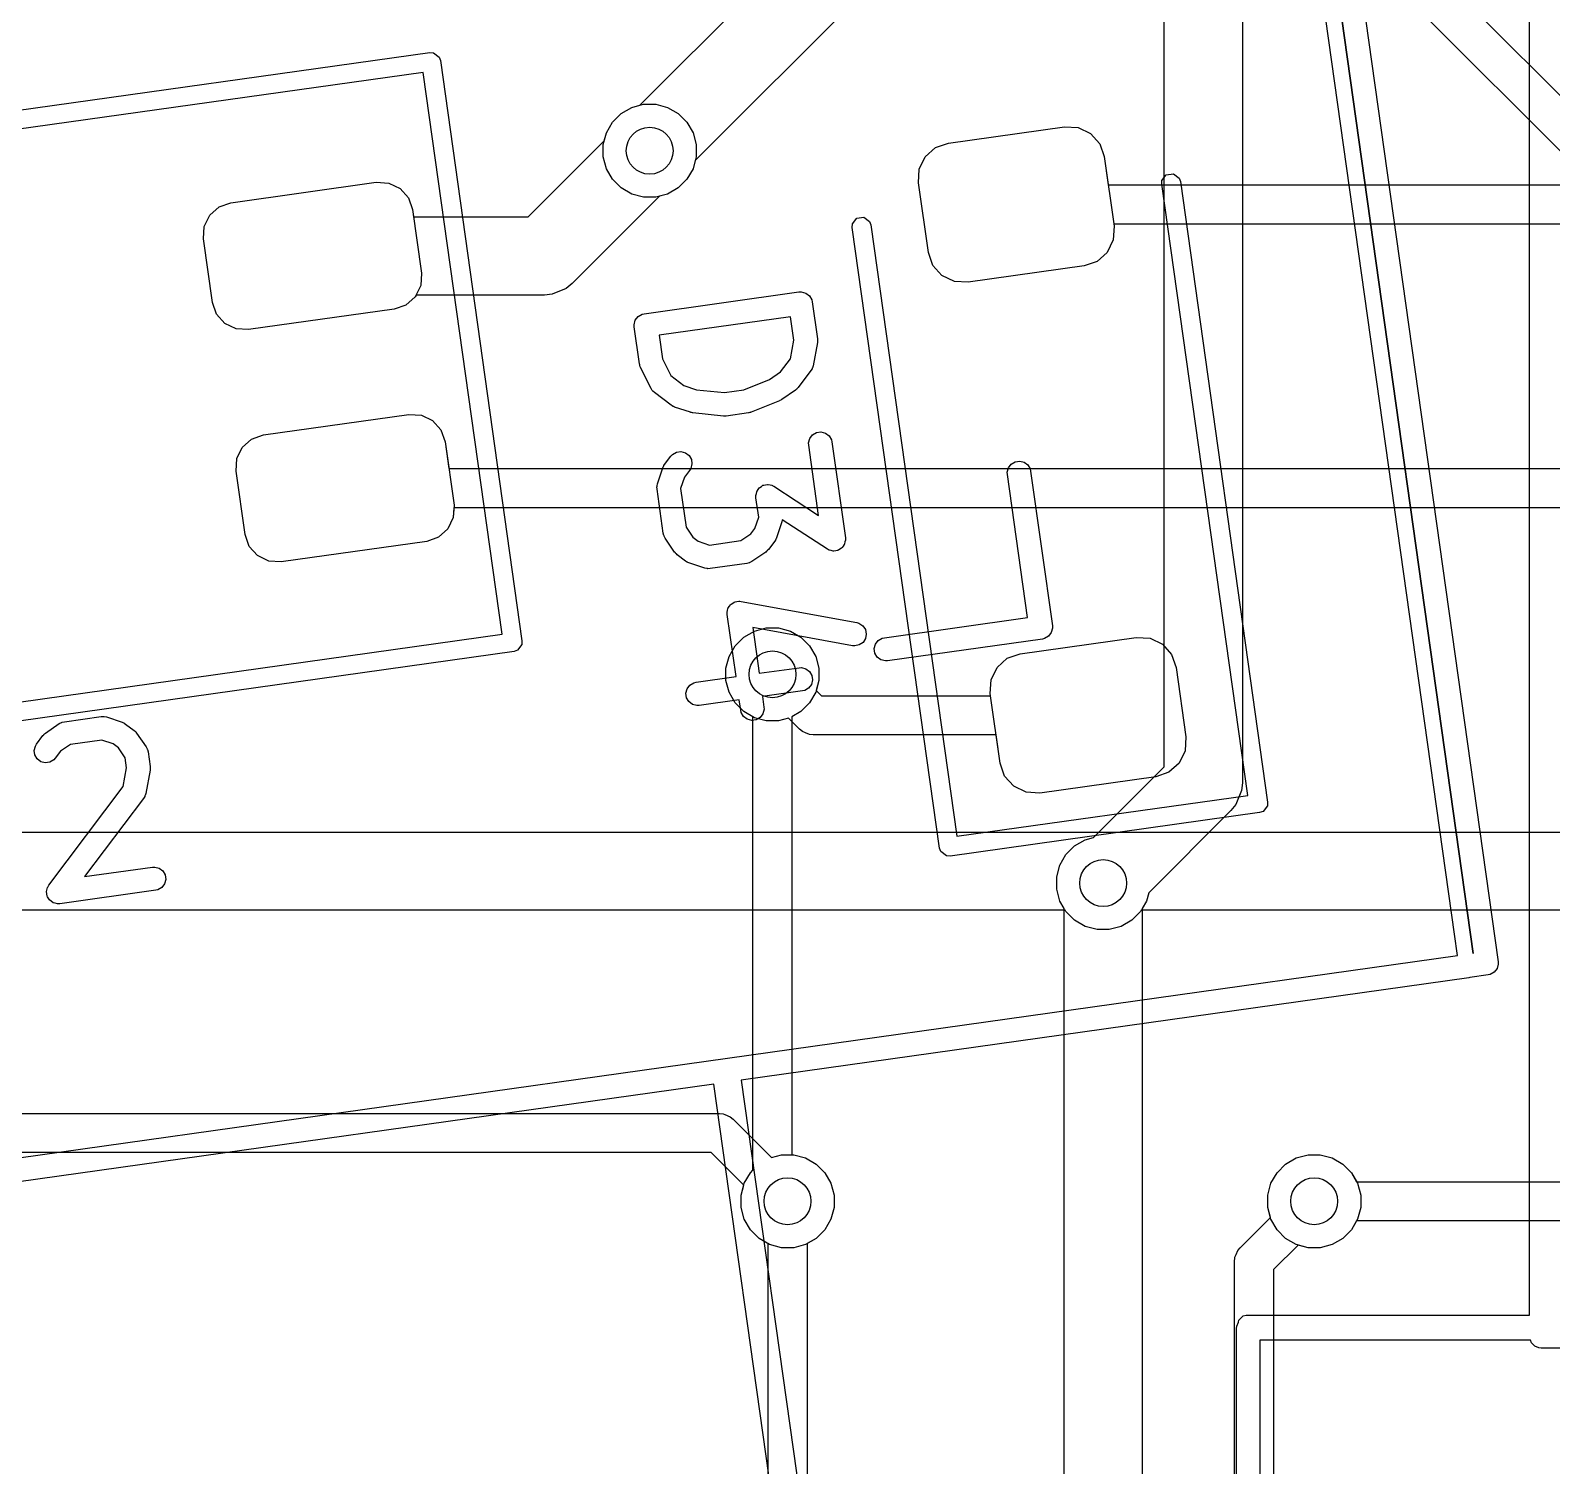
# Model space of a CAD drawing. Header units: millimetres. Extents: x 14 to 286, y -133 to -45.
# Drawn here: x 228.87 to 238.61, y -86.49 to -77.31 of the extents above; entities that cross this region are included whole.
import ezdxf

# ---------------------------------------------------------------- set-up
doc = ezdxf.new("R2010")
doc.units = ezdxf.units.MM
for name, color, linetype, true_color in [('B.Cu', 153, 'CONTINUOUS', 0x4d7fc4), ('F.Cu', 13, 'CONTINUOUS', 0xc83434), ('F.Mask', 201, 'CONTINUOUS', 0xd864ff), ('F.Paste', 253, 'CONTINUOUS', 0xb4a09a), ('F.Silkscreen', 41, 'CONTINUOUS', 0xf2eda1), ('User.Drawings', 9, 'CONTINUOUS', 0xc2c2c2)]:
    doc.layers.add(name, color=color, linetype=linetype, true_color=true_color)

msp = doc.modelspace()

# ---------------------------------------------------------------- linework, layer by layer
at = {"layer": 'B.Cu', "linetype": 'CONTINUOUS'}
for p, q in [((236.1276, -82.019846), (236.1276, -64.865453)), ((236.6276, -64.865453), (236.6276, -82.1234)), ((232.77257, -77.786775), (234.8741, -75.685246)), ((235.300877, -75.965576), (233.126124, -78.140329)), ((237.5324, -76.597323), (239.460166, -78.525089)), ((239.283389, -78.701866), (237.319012, -76.737488)), ((232.596894, -77.895372), (232.652272, -77.839994)), ((232.652272, -77.839994), (232.720095, -77.800836)), ((232.720095, -77.800836), (232.77257, -77.786775)), ((232.537467, -78.038842), (232.557736, -77.963195)), ((232.557736, -77.963195), (232.596894, -77.895372)), ((232.537467, -78.117158), (232.537467, -78.038842)), ((232.557736, -78.192805), (232.537467, -78.117158)), ((233.126124, -78.140329), (233.112064, -78.192805)), ((232.596894, -78.260628), (232.557736, -78.192805)), ((233.112064, -78.192805), (233.072906, -78.260628)), ((232.652272, -78.316006), (232.596894, -78.260628)), ((232.720095, -78.355164), (232.652272, -78.316006)), ((232.795742, -78.375433), (232.720095, -78.355164)), ((232.949705, -78.355164), (232.874058, -78.375433)), ((233.017528, -78.316006), (232.949705, -78.355164)), ((233.072906, -78.260628), (233.017528, -78.316006)), ((232.874058, -78.375433), (232.795742, -78.375433)), ((233.437772, -81.190594), (233.505595, -81.151436)), ((233.505595, -81.151436), (233.581242, -81.131167)), ((233.581242, -81.131167), (233.659558, -81.131167)), ((233.659558, -81.131167), (233.735205, -81.151436)), ((233.735205, -81.151436), (233.803028, -81.190594)), ((233.343236, -81.313795), (233.382394, -81.245972)), ((233.382394, -81.245972), (233.437772, -81.190594)), ((233.803028, -81.190594), (233.858406, -81.245972)), ((233.858406, -81.245972), (233.897564, -81.313795)), ((233.322967, -81.389442), (233.343236, -81.313795)), ((233.897564, -81.313795), (233.917833, -81.389442)), ((233.322967, -81.467758), (233.322967, -81.389442)), ((233.343236, -81.543405), (233.322967, -81.467758)), ((233.917833, -81.467758), (233.897564, -81.543405)), ((233.917833, -81.389442), (233.917833, -81.467758)), ((233.382394, -81.611228), (233.343236, -81.543405)), ((233.897564, -81.543405), (233.858406, -81.611228)), ((233.437772, -81.666606), (233.382394, -81.611228)), ((233.858406, -81.611228), (233.803028, -81.666606)), ((233.4954, -81.699877), (233.437772, -81.666606)), ((233.4954, -84.601166), (233.4954, -81.699877)), ((233.803028, -81.666606), (233.7454, -81.699877)), ((233.7454, -81.699877), (233.7454, -84.502667)), ((235.67447, -82.472975), (236.1276, -82.019846)), ((236.6276, -82.1234), (236.622796, -82.172173)), ((236.622796, -82.172173), (236.585467, -82.262293)), ((236.554377, -82.300177), (236.028024, -82.826529)), ((236.585462, -82.262297), (236.554377, -82.300177)), ((236.585467, -82.262293), (236.585462, -82.262297)), ((235.498794, -82.581572), (235.554172, -82.526194)), ((235.554172, -82.526194), (235.621995, -82.487036)), ((235.621995, -82.487036), (235.67447, -82.472975)), ((235.459636, -82.649395), (235.498794, -82.581572)), ((235.439367, -82.725042), (235.459636, -82.649395)), ((235.439367, -82.803358), (235.439367, -82.725042)), ((235.459636, -82.879005), (235.439367, -82.803358)), ((236.028024, -82.826529), (236.013964, -82.879005)), ((235.4868, -82.926053), (235.459636, -82.879005)), ((235.4868, -101.3634), (235.4868, -82.926053)), ((236.013964, -82.879005), (235.9868, -82.926053)), ((235.9868, -82.926053), (235.9868, -101.259846)), ((233.7454, -84.502667), (233.756258, -84.502667)), ((233.756258, -84.502667), (233.831905, -84.522936)), ((233.831905, -84.522936), (233.899728, -84.562094)), ((233.899728, -84.562094), (233.955106, -84.617472)), ((236.848994, -84.617472), (236.904372, -84.562094)), ((236.904372, -84.562094), (236.972195, -84.522936)), ((236.972195, -84.522936), (237.047842, -84.502667)), ((237.047842, -84.502667), (237.126158, -84.502667)), ((237.126158, -84.502667), (237.201805, -84.522936)), ((237.201805, -84.522936), (237.269628, -84.562094)), ((237.269628, -84.562094), (237.325006, -84.617472)), ((233.439936, -84.685295), (233.479094, -84.617472)), ((233.479094, -84.617472), (233.4954, -84.601166)), ((233.955106, -84.617472), (233.994264, -84.685295)), ((236.809836, -84.685295), (236.848994, -84.617472)), ((237.325006, -84.617472), (237.364164, -84.685295)), ((233.419667, -84.760942), (233.439936, -84.685295)), ((233.419667, -84.839258), (233.419667, -84.760942)), ((233.994264, -84.685295), (234.014533, -84.760942)), ((234.014533, -84.760942), (234.014533, -84.839258)), ((236.789567, -84.760942), (236.809836, -84.685295)), ((236.789567, -84.839258), (236.789567, -84.760942)), ((237.364164, -84.685295), (237.384433, -84.760942)), ((237.384433, -84.760942), (237.384433, -84.839258)), ((233.439936, -84.914905), (233.419667, -84.839258)), ((234.014533, -84.839258), (233.994264, -84.914905)), ((236.806789, -84.903534), (236.789567, -84.839258)), ((237.384433, -84.839258), (237.364164, -84.914905)), ((233.479094, -84.982728), (233.439936, -84.914905)), ((233.994264, -84.914905), (233.955106, -84.982728)), ((236.613212, -85.097112), (236.806789, -84.903534)), ((237.364164, -84.914905), (237.325006, -84.982728)), ((233.534472, -85.038106), (233.479094, -84.982728)), ((233.5921, -85.071377), (233.534472, -85.038106)), ((233.5921, -87.522766), (233.5921, -85.071377)), ((233.899728, -85.038106), (233.8421, -85.071377)), ((233.8421, -85.071377), (233.8421, -87.423267)), ((233.955106, -84.982728), (233.899728, -85.038106)), ((237.269628, -85.038106), (237.201805, -85.077264)), ((237.325006, -84.982728), (237.269628, -85.038106)), ((236.5766, -85.1855), (236.579002, -85.161114)), ((236.579002, -85.161114), (236.580046, -85.158594)), ((236.580046, -85.158594), (236.587518, -85.140554)), ((236.587518, -85.140554), (236.597666, -85.116054)), ((236.597666, -85.116054), (236.597671, -85.116048)), ((236.597671, -85.116048), (236.613212, -85.097112)), ((236.983565, -85.08031), (236.8266, -85.237276)), ((237.047842, -85.097533), (236.983565, -85.08031)), ((237.126158, -85.097533), (237.047842, -85.097533)), ((237.201805, -85.077264), (237.126158, -85.097533)), ((236.5766, -98.9655), (236.5766, -85.1855)), ((236.8266, -85.237276), (236.8266, -98.913724))]:
    msp.add_line(p, q, dxfattribs=at)
at = {"layer": 'B.Cu'}
for centre in [(232.8349, -78.078), (233.6204, -81.4286), (235.7368, -82.7642), (233.7171, -84.8001), (237.087, -84.8001)]:
    msp.add_circle(centre, 0.15, dxfattribs=at)
at = {"layer": 'F.Cu', "linetype": 'CONTINUOUS'}
for p, q in [((232.596894, -77.895372), (232.652272, -77.839994)), ((232.652272, -77.839994), (232.720095, -77.800836)), ((232.720095, -77.800836), (232.795742, -77.780567)), ((232.795742, -77.780567), (232.874058, -77.780567)), ((232.874058, -77.780567), (232.949705, -77.800836)), ((232.949705, -77.800836), (233.017528, -77.839994)), ((233.017528, -77.839994), (233.072906, -77.895372)), ((232.543675, -78.01567), (232.557736, -77.963195)), ((232.557736, -77.963195), (232.596894, -77.895372)), ((233.072906, -77.895372), (233.112064, -77.963195)), ((233.112064, -77.963195), (233.132333, -78.038842)), ((234.746786, -78.028727), (235.489487, -77.924347)), ((235.489487, -77.924347), (235.577136, -77.929324)), ((235.577136, -77.929324), (235.656209, -77.967465)), ((232.057746, -78.5016), (232.543675, -78.01567)), ((233.132333, -78.038842), (233.132333, -78.117158)), ((234.598407, -78.116129), (234.663903, -78.057671)), ((234.663903, -78.057671), (234.746786, -78.028727)), ((235.656209, -77.967465), (235.714667, -78.032961)), ((235.714667, -78.032961), (235.743611, -78.115844)), ((233.132333, -78.117158), (233.112064, -78.192805)), ((234.560266, -78.195202), (234.598407, -78.116129)), ((235.743611, -78.115844), (235.769099, -78.2972)), ((233.112064, -78.192805), (233.072906, -78.260628)), ((234.555289, -78.282852), (234.560266, -78.195202)), ((230.154514, -78.410953), (231.085366, -78.280131)), ((231.085366, -78.280131), (231.165224, -78.284666)), ((231.165224, -78.284666), (231.237269, -78.319415)), ((231.237269, -78.319415), (231.29053, -78.37909)), ((232.949705, -78.355164), (232.897229, -78.369224)), ((233.017528, -78.316006), (232.949705, -78.355164)), ((233.072906, -78.260628), (233.017528, -78.316006)), ((234.617917, -78.728472), (234.555289, -78.282852)), ((235.769099, -78.2972), (239.1805, -78.2972)), ((230.019324, -78.490586), (230.078999, -78.437325)), ((230.078999, -78.437325), (230.154514, -78.410953)), ((231.29053, -78.37909), (231.316901, -78.454605)), ((232.897229, -78.369224), (232.338077, -78.928377)), ((229.984575, -78.562631), (230.019324, -78.490586)), ((231.316901, -78.454605), (231.323506, -78.5016)), ((231.323506, -78.5016), (232.057746, -78.5016)), ((239.128724, -78.5472), (235.804234, -78.5472)), ((235.804234, -78.5472), (235.806239, -78.561464)), ((229.98004, -78.642489), (229.984575, -78.562631)), ((230.037101, -79.048499), (229.98004, -78.642489)), ((235.806239, -78.561464), (235.801262, -78.649114)), ((234.646861, -78.811355), (234.617917, -78.728472)), ((235.763121, -78.728187), (235.697625, -78.786645)), ((235.801262, -78.649114), (235.763121, -78.728187)), ((234.705319, -78.876851), (234.646861, -78.811355)), ((235.614742, -78.815589), (234.872041, -78.919969)), ((235.697625, -78.786645), (235.614742, -78.815589)), ((232.338077, -78.928377), (232.300197, -78.959462)), ((234.784392, -78.914992), (234.705319, -78.876851)), ((234.872041, -78.919969), (234.784392, -78.914992)), ((231.334678, -79.012518), (231.275003, -79.065779)), ((231.339944, -79.0016), (231.334678, -79.012518)), ((232.1613, -79.0016), (231.339944, -79.0016)), ((232.210073, -78.996796), (232.1613, -79.0016)), ((232.300193, -78.959467), (232.210073, -78.996796)), ((232.300197, -78.959462), (232.300193, -78.959467)), ((230.063472, -79.124014), (230.037101, -79.048499)), ((230.116733, -79.183689), (230.063472, -79.124014)), ((231.199488, -79.092151), (230.268636, -79.222973)), ((231.275003, -79.065779), (231.199488, -79.092151)), ((230.188778, -79.218438), (230.116733, -79.183689)), ((230.268636, -79.222973), (230.188778, -79.218438)), ((230.363273, -79.896355), (231.294125, -79.765533)), ((231.294125, -79.765533), (231.373983, -79.770068)), ((231.373983, -79.770068), (231.446028, -79.804817)), ((231.446028, -79.804817), (231.499289, -79.864492)), ((230.287758, -79.922727), (230.363273, -79.896355)), ((231.499289, -79.864492), (231.52566, -79.940007)), ((230.193334, -80.048033), (230.228083, -79.975988)), ((230.228083, -79.975988), (230.287758, -79.922727)), ((231.52566, -79.940007), (231.549832, -80.112)), ((230.188799, -80.127891), (230.193334, -80.048033)), ((230.24586, -80.533901), (230.188799, -80.127891)), ((231.549832, -80.112), (244.68, -80.112)), ((231.581813, -80.362), (231.578186, -80.425875)), ((244.683382, -80.362), (231.581813, -80.362)), ((231.578186, -80.425875), (231.543437, -80.49792)), ((230.272231, -80.609416), (230.24586, -80.533901)), ((231.408247, -80.577553), (230.477395, -80.708375)), ((231.483762, -80.551181), (231.408247, -80.577553)), ((231.543437, -80.49792), (231.483762, -80.551181)), ((230.325492, -80.669091), (230.272231, -80.609416)), ((230.397537, -80.70384), (230.325492, -80.669091)), ((230.477395, -80.708375), (230.397537, -80.70384)), ((233.437772, -81.190594), (233.505595, -81.151436)), ((233.505595, -81.151436), (233.581242, -81.131167)), ((233.581242, -81.131167), (233.659558, -81.131167)), ((233.659558, -81.131167), (233.735205, -81.151436)), ((233.735205, -81.151436), (233.803028, -81.190594)), ((233.343236, -81.313795), (233.382394, -81.245972)), ((233.382394, -81.245972), (233.437772, -81.190594)), ((233.803028, -81.190594), (233.858406, -81.245972)), ((233.858406, -81.245972), (233.897564, -81.313795)), ((235.206058, -81.296611), (235.948759, -81.192231)), ((235.948759, -81.192231), (236.036408, -81.197208)), ((236.036408, -81.197208), (236.115481, -81.235349)), ((236.115481, -81.235349), (236.173939, -81.300845)), ((233.322967, -81.389442), (233.343236, -81.313795)), ((233.897564, -81.313795), (233.917833, -81.389442)), ((235.057679, -81.384013), (235.123175, -81.325555)), ((235.123175, -81.325555), (235.206058, -81.296611)), ((236.173939, -81.300845), (236.202883, -81.383728)), ((233.322967, -81.467758), (233.322967, -81.389442)), ((233.343236, -81.543405), (233.322967, -81.467758)), ((233.917833, -81.467758), (233.90061, -81.532034)), ((233.917833, -81.389442), (233.917833, -81.467758)), ((235.014561, -81.550736), (235.019538, -81.463086)), ((235.019538, -81.463086), (235.057679, -81.384013)), ((236.202883, -81.383728), (236.265511, -81.829348)), ((233.382394, -81.611228), (233.343236, -81.543405)), ((233.90061, -81.532034), (233.933577, -81.565)), ((233.933577, -81.565), (235.016566, -81.565)), ((235.016566, -81.565), (235.014561, -81.550736)), ((233.437772, -81.666606), (233.382394, -81.611228)), ((233.505595, -81.705764), (233.437772, -81.666606)), ((233.581242, -81.726033), (233.505595, -81.705764)), ((233.659558, -81.726033), (233.581242, -81.726033)), ((233.723834, -81.70881), (233.659558, -81.726033)), ((233.793411, -81.778388), (233.723834, -81.70881)), ((233.812353, -81.793933), (233.793411, -81.778388)), ((233.812354, -81.793934), (233.812353, -81.793933)), ((233.83204, -81.802088), (233.812354, -81.793934)), ((233.857413, -81.812598), (233.83204, -81.802088)), ((233.857414, -81.812598), (233.857413, -81.812598)), ((233.8818, -81.815), (233.857414, -81.812598)), ((235.051701, -81.815), (233.8818, -81.815)), ((235.077189, -81.996356), (235.051701, -81.815)), ((236.265511, -81.829348), (236.260534, -81.916998)), ((236.260534, -81.916998), (236.222393, -81.996071)), ((235.106133, -82.079239), (235.077189, -81.996356)), ((236.156897, -82.054529), (236.074014, -82.083473)), ((236.222393, -81.996071), (236.156897, -82.054529)), ((235.164591, -82.144735), (235.106133, -82.079239)), ((235.243664, -82.182876), (235.164591, -82.144735)), ((236.074014, -82.083473), (235.331313, -82.187853)), ((235.331313, -82.187853), (235.243664, -82.182876)), ((225.7388, -82.4381), (235.7368, -82.4381)), ((235.7368, -82.4381), (244.203346, -82.4381)), ((235.493755, -82.9381), (225.4996, -82.9381)), ((235.498794, -82.946828), (235.493755, -82.9381)), ((235.554172, -83.002206), (235.498794, -82.946828)), ((235.621995, -83.041364), (235.554172, -83.002206)), ((235.919428, -83.002206), (235.851605, -83.041364)), ((235.974806, -82.946828), (235.919428, -83.002206)), ((235.979845, -82.9381), (235.974806, -82.946828)), ((244.3069, -82.9381), (235.979845, -82.9381)), ((235.697642, -83.061633), (235.621995, -83.041364)), ((235.775958, -83.061633), (235.697642, -83.061633)), ((235.851605, -83.041364), (235.775958, -83.061633)), ((217.487959, -84.2389), (233.2809, -84.2389)), ((233.2809, -84.2389), (233.305286, -84.241302)), ((233.305286, -84.241302), (233.305287, -84.241302)), ((233.305287, -84.241302), (233.316549, -84.245967)), ((233.316549, -84.245967), (233.350346, -84.259966)), ((233.350346, -84.259966), (233.350351, -84.259971)), ((233.350351, -84.259971), (233.369288, -84.275512)), ((233.369288, -84.275512), (233.613665, -84.519889)), ((233.229124, -84.4889), (217.523095, -84.4889)), ((233.436889, -84.696665), (233.229124, -84.4889)), ((233.613665, -84.519889), (233.677942, -84.502667)), ((233.677942, -84.502667), (233.756258, -84.502667)), ((233.756258, -84.502667), (233.831905, -84.522936)), ((233.831905, -84.522936), (233.899728, -84.562094)), ((233.899728, -84.562094), (233.955106, -84.617472)), ((236.848994, -84.617472), (236.904372, -84.562094)), ((236.904372, -84.562094), (236.972195, -84.522936)), ((236.972195, -84.522936), (237.047842, -84.502667)), ((237.047842, -84.502667), (237.126158, -84.502667)), ((237.126158, -84.502667), (237.201805, -84.522936)), ((237.201805, -84.522936), (237.269628, -84.562094)), ((237.269628, -84.562094), (237.325006, -84.617472)), ((233.955106, -84.617472), (233.994264, -84.685295)), ((236.809836, -84.685295), (236.848994, -84.617472)), ((237.325006, -84.617472), (237.358278, -84.6751)), ((237.358278, -84.6751), (247.779924, -84.6751)), ((233.419667, -84.760942), (233.436889, -84.696665)), ((233.419667, -84.839258), (233.419667, -84.760942)), ((233.994264, -84.685295), (234.014533, -84.760942)), ((234.014533, -84.760942), (234.014533, -84.839258)), ((236.789567, -84.760942), (236.809836, -84.685295)), ((236.789567, -84.839258), (236.789567, -84.760942)), ((233.439936, -84.914905), (233.419667, -84.839258)), ((234.014533, -84.839258), (233.994264, -84.914905)), ((236.809836, -84.914905), (236.789567, -84.839258)), ((233.479094, -84.982728), (233.439936, -84.914905)), ((233.994264, -84.914905), (233.955106, -84.982728)), ((236.848994, -84.982728), (236.809836, -84.914905)), ((237.358278, -84.9251), (237.325006, -84.982728)), ((247.8317, -84.9251), (237.358278, -84.9251)), ((233.534472, -85.038106), (233.479094, -84.982728)), ((233.602295, -85.077264), (233.534472, -85.038106)), ((233.899728, -85.038106), (233.831905, -85.077264)), ((233.955106, -84.982728), (233.899728, -85.038106)), ((236.904372, -85.038106), (236.848994, -84.982728)), ((236.972195, -85.077264), (236.904372, -85.038106)), ((237.269628, -85.038106), (237.201805, -85.077264)), ((237.325006, -84.982728), (237.269628, -85.038106)), ((233.677942, -85.097533), (233.602295, -85.077264)), ((233.756258, -85.097533), (233.677942, -85.097533)), ((233.831905, -85.077264), (233.756258, -85.097533)), ((237.047842, -85.097533), (236.972195, -85.077264)), ((237.126158, -85.097533), (237.047842, -85.097533)), ((237.201805, -85.077264), (237.126158, -85.097533))]:
    msp.add_line(p, q, dxfattribs=at)
at = {"layer": 'F.Cu'}
for centre in [(232.8349, -78.078), (233.6204, -81.4286), (235.7368, -82.7642), (233.7171, -84.8001), (237.087, -84.8001)]:
    msp.add_circle(centre, 0.15, dxfattribs=at)
at = {"layer": 'F.Mask', "linetype": 'CONTINUOUS'}
for p, q in [((234.746786, -78.028727), (235.489487, -77.924347)), ((235.489487, -77.924347), (235.577136, -77.929324)), ((235.577136, -77.929324), (235.656209, -77.967465)), ((234.598407, -78.116129), (234.663903, -78.057671)), ((234.663903, -78.057671), (234.746786, -78.028727)), ((235.656209, -77.967465), (235.714667, -78.032961)), ((235.714667, -78.032961), (235.743611, -78.115844)), ((234.560266, -78.195202), (234.598407, -78.116129)), ((235.743611, -78.115844), (235.806239, -78.561464)), ((234.555289, -78.282852), (234.560266, -78.195202)), ((230.154514, -78.410953), (231.085366, -78.280131)), ((231.085366, -78.280131), (231.165224, -78.284666)), ((231.165224, -78.284666), (231.237269, -78.319415)), ((231.237269, -78.319415), (231.29053, -78.37909)), ((234.617917, -78.728472), (234.555289, -78.282852)), ((230.019324, -78.490586), (230.078999, -78.437325)), ((230.078999, -78.437325), (230.154514, -78.410953)), ((231.29053, -78.37909), (231.316901, -78.454605)), ((229.984575, -78.562631), (230.019324, -78.490586)), ((231.316901, -78.454605), (231.373962, -78.860615)), ((229.98004, -78.642489), (229.984575, -78.562631)), ((230.037101, -79.048499), (229.98004, -78.642489)), ((235.806239, -78.561464), (235.801262, -78.649114)), ((234.646861, -78.811355), (234.617917, -78.728472)), ((235.763121, -78.728187), (235.697625, -78.786645)), ((235.801262, -78.649114), (235.763121, -78.728187)), ((234.705319, -78.876851), (234.646861, -78.811355)), ((235.614742, -78.815589), (234.872041, -78.919969)), ((235.697625, -78.786645), (235.614742, -78.815589)), ((231.373962, -78.860615), (231.369427, -78.940473)), ((234.784392, -78.914992), (234.705319, -78.876851)), ((234.872041, -78.919969), (234.784392, -78.914992)), ((231.334678, -79.012518), (231.275003, -79.065779)), ((231.369427, -78.940473), (231.334678, -79.012518)), ((230.063472, -79.124014), (230.037101, -79.048499)), ((230.116733, -79.183689), (230.063472, -79.124014)), ((231.199488, -79.092151), (230.268636, -79.222973)), ((231.275003, -79.065779), (231.199488, -79.092151)), ((230.188778, -79.218438), (230.116733, -79.183689)), ((230.268636, -79.222973), (230.188778, -79.218438)), ((230.363273, -79.896355), (231.294125, -79.765533)), ((231.294125, -79.765533), (231.373983, -79.770068)), ((231.373983, -79.770068), (231.446028, -79.804817)), ((231.446028, -79.804817), (231.499289, -79.864492)), ((230.287758, -79.922727), (230.363273, -79.896355)), ((231.499289, -79.864492), (231.52566, -79.940007)), ((230.193334, -80.048033), (230.228083, -79.975988)), ((230.228083, -79.975988), (230.287758, -79.922727)), ((231.52566, -79.940007), (231.582721, -80.346017)), ((230.188799, -80.127891), (230.193334, -80.048033)), ((230.24586, -80.533901), (230.188799, -80.127891)), ((231.582721, -80.346017), (231.578186, -80.425875)), ((231.578186, -80.425875), (231.543437, -80.49792)), ((230.272231, -80.609416), (230.24586, -80.533901)), ((231.408247, -80.577553), (230.477395, -80.708375)), ((231.483762, -80.551181), (231.408247, -80.577553)), ((231.543437, -80.49792), (231.483762, -80.551181)), ((230.325492, -80.669091), (230.272231, -80.609416)), ((230.397537, -80.70384), (230.325492, -80.669091)), ((230.477395, -80.708375), (230.397537, -80.70384)), ((235.206058, -81.296611), (235.948759, -81.192231)), ((235.948759, -81.192231), (236.036408, -81.197208)), ((236.036408, -81.197208), (236.115481, -81.235349)), ((236.115481, -81.235349), (236.173939, -81.300845)), ((235.057679, -81.384013), (235.123175, -81.325555)), ((235.123175, -81.325555), (235.206058, -81.296611)), ((236.173939, -81.300845), (236.202883, -81.383728)), ((235.014561, -81.550736), (235.019538, -81.463086)), ((235.019538, -81.463086), (235.057679, -81.384013)), ((236.202883, -81.383728), (236.265511, -81.829348)), ((235.077189, -81.996356), (235.014561, -81.550736)), ((236.265511, -81.829348), (236.260534, -81.916998)), ((236.260534, -81.916998), (236.222393, -81.996071)), ((235.106133, -82.079239), (235.077189, -81.996356)), ((236.156897, -82.054529), (236.074014, -82.083473)), ((236.222393, -81.996071), (236.156897, -82.054529)), ((235.164591, -82.144735), (235.106133, -82.079239)), ((235.243664, -82.182876), (235.164591, -82.144735)), ((236.074014, -82.083473), (235.331313, -82.187853)), ((235.331313, -82.187853), (235.243664, -82.182876))]:
    msp.add_line(p, q, dxfattribs=at)
at = {"layer": 'F.Paste', "linetype": 'CONTINUOUS'}
for p, q in [((234.746786, -78.028727), (235.489487, -77.924347)), ((235.489487, -77.924347), (235.577136, -77.929324)), ((235.577136, -77.929324), (235.656209, -77.967465)), ((234.598407, -78.116129), (234.663903, -78.057671)), ((234.663903, -78.057671), (234.746786, -78.028727)), ((235.656209, -77.967465), (235.714667, -78.032961)), ((235.714667, -78.032961), (235.743611, -78.115844)), ((234.560266, -78.195202), (234.598407, -78.116129)), ((235.743611, -78.115844), (235.806239, -78.561464)), ((234.555289, -78.282852), (234.560266, -78.195202)), ((230.154514, -78.410953), (231.085366, -78.280131)), ((231.085366, -78.280131), (231.165224, -78.284666)), ((231.165224, -78.284666), (231.237269, -78.319415)), ((231.237269, -78.319415), (231.29053, -78.37909)), ((234.617917, -78.728472), (234.555289, -78.282852)), ((230.019324, -78.490586), (230.078999, -78.437325)), ((230.078999, -78.437325), (230.154514, -78.410953)), ((231.29053, -78.37909), (231.316901, -78.454605)), ((229.984575, -78.562631), (230.019324, -78.490586)), ((231.316901, -78.454605), (231.373962, -78.860615)), ((229.98004, -78.642489), (229.984575, -78.562631)), ((230.037101, -79.048499), (229.98004, -78.642489)), ((235.806239, -78.561464), (235.801262, -78.649114)), ((234.646861, -78.811355), (234.617917, -78.728472)), ((235.763121, -78.728187), (235.697625, -78.786645)), ((235.801262, -78.649114), (235.763121, -78.728187)), ((234.705319, -78.876851), (234.646861, -78.811355)), ((235.614742, -78.815589), (234.872041, -78.919969)), ((235.697625, -78.786645), (235.614742, -78.815589)), ((231.373962, -78.860615), (231.369427, -78.940473)), ((234.784392, -78.914992), (234.705319, -78.876851)), ((234.872041, -78.919969), (234.784392, -78.914992)), ((231.334678, -79.012518), (231.275003, -79.065779)), ((231.369427, -78.940473), (231.334678, -79.012518)), ((230.063472, -79.124014), (230.037101, -79.048499)), ((230.116733, -79.183689), (230.063472, -79.124014)), ((231.199488, -79.092151), (230.268636, -79.222973)), ((231.275003, -79.065779), (231.199488, -79.092151)), ((230.188778, -79.218438), (230.116733, -79.183689)), ((230.268636, -79.222973), (230.188778, -79.218438)), ((230.363273, -79.896355), (231.294125, -79.765533)), ((231.294125, -79.765533), (231.373983, -79.770068)), ((231.373983, -79.770068), (231.446028, -79.804817)), ((231.446028, -79.804817), (231.499289, -79.864492)), ((230.287758, -79.922727), (230.363273, -79.896355)), ((231.499289, -79.864492), (231.52566, -79.940007)), ((230.193334, -80.048033), (230.228083, -79.975988)), ((230.228083, -79.975988), (230.287758, -79.922727)), ((231.52566, -79.940007), (231.582721, -80.346017)), ((230.188799, -80.127891), (230.193334, -80.048033)), ((230.24586, -80.533901), (230.188799, -80.127891)), ((231.582721, -80.346017), (231.578186, -80.425875)), ((231.578186, -80.425875), (231.543437, -80.49792)), ((230.272231, -80.609416), (230.24586, -80.533901)), ((231.408247, -80.577553), (230.477395, -80.708375)), ((231.483762, -80.551181), (231.408247, -80.577553)), ((231.543437, -80.49792), (231.483762, -80.551181)), ((230.325492, -80.669091), (230.272231, -80.609416)), ((230.397537, -80.70384), (230.325492, -80.669091)), ((230.477395, -80.708375), (230.397537, -80.70384)), ((235.206058, -81.296611), (235.948759, -81.192231)), ((235.948759, -81.192231), (236.036408, -81.197208)), ((236.036408, -81.197208), (236.115481, -81.235349)), ((236.115481, -81.235349), (236.173939, -81.300845)), ((235.057679, -81.384013), (235.123175, -81.325555)), ((235.123175, -81.325555), (235.206058, -81.296611)), ((236.173939, -81.300845), (236.202883, -81.383728)), ((235.014561, -81.550736), (235.019538, -81.463086)), ((235.019538, -81.463086), (235.057679, -81.384013)), ((236.202883, -81.383728), (236.265511, -81.829348)), ((235.077189, -81.996356), (235.014561, -81.550736)), ((236.265511, -81.829348), (236.260534, -81.916998)), ((236.260534, -81.916998), (236.222393, -81.996071)), ((235.106133, -82.079239), (235.077189, -81.996356)), ((236.156897, -82.054529), (236.074014, -82.083473)), ((236.222393, -81.996071), (236.156897, -82.054529)), ((235.164591, -82.144735), (235.106133, -82.079239)), ((235.243664, -82.182876), (235.164591, -82.144735)), ((236.074014, -82.083473), (235.331313, -82.187853)), ((235.331313, -82.187853), (235.243664, -82.182876))]:
    msp.add_line(p, q, dxfattribs=at)
at = {"layer": 'F.Silkscreen', "linetype": 'CONTINUOUS'}
for p, q in [((224.199122, -78.465313), (231.428079, -77.44935)), ((231.428079, -77.44935), (231.451452, -77.450677)), ((231.451452, -77.450677), (231.488127, -77.478314)), ((231.488127, -77.478314), (231.495845, -77.500416)), ((231.385363, -77.576532), (224.275238, -78.575794)), ((231.890561, -81.171205), (231.385363, -77.576532)), ((231.495845, -77.500416), (232.017744, -81.213921)), ((236.112942, -78.267962), (236.140579, -78.231287)), ((236.140579, -78.231287), (236.186054, -78.224896)), ((236.186054, -78.224896), (236.222729, -78.252533)), ((236.222729, -78.252533), (236.230447, -78.274635)), ((236.111615, -78.291335), (236.112942, -78.267962)), ((236.66135, -82.202896), (236.111615, -78.291335)), ((236.230447, -78.274635), (236.788533, -82.245611)), ((234.13108, -78.569681), (234.132407, -78.546308)), ((234.132407, -78.546308), (234.160044, -78.509633)), ((234.160044, -78.509633), (234.205519, -78.503242)), ((234.205519, -78.503242), (234.242194, -78.530879)), ((234.242194, -78.530879), (234.249912, -78.552981)), ((234.689164, -82.540656), (234.13108, -78.569681)), ((234.249912, -78.552981), (234.799645, -82.464539)), ((232.800037, -79.121006), (233.790305, -78.981833)), ((233.790305, -78.981833), (233.804995, -78.981223)), ((233.804995, -78.981223), (233.833327, -78.988551)), ((233.833327, -78.988551), (233.856697, -79.006162)), ((233.856697, -79.006162), (233.87155, -79.031376)), ((233.87155, -79.031376), (233.875013, -79.045665)), ((232.760534, -79.139322), (232.785748, -79.124469)), ((232.785748, -79.124469), (232.800037, -79.121006)), ((233.875013, -79.045665), (233.908149, -79.281443)), ((232.735595, -79.191024), (232.742923, -79.162692)), ((232.736205, -79.205714), (232.735595, -79.191024)), ((232.769341, -79.441492), (232.736205, -79.205714)), ((232.742923, -79.162692), (232.760534, -79.139322)), ((233.73691, -79.14081), (232.895182, -79.259108)), ((233.757915, -79.290265), (233.73691, -79.14081)), ((232.895182, -79.259108), (232.916187, -79.408562)), ((233.736052, -79.408979), (233.757915, -79.290265)), ((233.907639, -79.305465), (233.880366, -79.453559)), ((233.908262, -79.298048), (233.907639, -79.305465)), ((233.908149, -79.281443), (233.908457, -79.288878)), ((233.908758, -79.296133), (233.908262, -79.298048)), ((233.908457, -79.288878), (233.908871, -79.290814)), ((233.908871, -79.290814), (233.908647, -79.29347)), ((233.908647, -79.29347), (233.908758, -79.296133)), ((232.916187, -79.408562), (232.969924, -79.51665)), ((233.672975, -79.492684), (233.736052, -79.408979)), ((232.771092, -79.44872), (232.769341, -79.441492)), ((232.771229, -79.450699), (232.771092, -79.44872)), ((232.772176, -79.453191), (232.771229, -79.450699)), ((232.772804, -79.455781), (232.772176, -79.453191)), ((232.773809, -79.457487), (232.772804, -79.455781)), ((232.776453, -79.464443), (232.773809, -79.457487)), ((232.843491, -79.599282), (232.776453, -79.464443)), ((232.969924, -79.51665), (233.053631, -79.579728)), ((233.602094, -79.541518), (233.672975, -79.492684)), ((233.866503, -79.485111), (233.785447, -79.592677)), ((233.874158, -79.472559), (233.866503, -79.485111)), ((233.874832, -79.469949), (233.874158, -79.472559)), ((233.876298, -79.467688), (233.874832, -79.469949)), ((233.880366, -79.453559), (233.876298, -79.467688)), ((232.851295, -79.611742), (232.843491, -79.599282)), ((232.853326, -79.613511), (232.851295, -79.611742)), ((232.854694, -79.615834), (232.853326, -79.613511)), ((232.865513, -79.625791), (232.854694, -79.615834)), ((233.053631, -79.579728), (233.135227, -79.607132)), ((233.135227, -79.607132), (233.313107, -79.625943)), ((233.313107, -79.625943), (233.436287, -79.608631)), ((233.436287, -79.608631), (233.602094, -79.541518)), ((233.768099, -79.609302), (233.680416, -79.669712)), ((233.773781, -79.604502), (233.768099, -79.609302)), ((233.77549, -79.603496), (233.773781, -79.604502)), ((233.777295, -79.601534), (233.77549, -79.603496)), ((233.779331, -79.599815), (233.777295, -79.601534)), ((233.780408, -79.598151), (233.779331, -79.599815)), ((233.785447, -79.592677), (233.780408, -79.598151)), ((232.973079, -79.706847), (232.865513, -79.625791)), ((232.979429, -79.710719), (232.973079, -79.706847)), ((232.980925, -79.712023), (232.979429, -79.710719)), ((232.983358, -79.713116), (232.980925, -79.712023)), ((232.985631, -79.714502), (232.983358, -79.713116)), ((232.987547, -79.714997), (232.985631, -79.714502)), ((232.994336, -79.718047), (232.987547, -79.714997)), ((233.095274, -79.751948), (232.994336, -79.718047)), ((233.666004, -79.677472), (233.48401, -79.751137)), ((233.667018, -79.67694), (233.666004, -79.677472)), ((233.667549, -79.676827), (233.667018, -79.67694)), ((233.673268, -79.673664), (233.667549, -79.676827)), ((233.679027, -79.670646), (233.673268, -79.673664)), ((233.679412, -79.670267), (233.679027, -79.670646)), ((233.680416, -79.669712), (233.679412, -79.670267)), ((233.096392, -79.752205), (233.095274, -79.751948)), ((233.096867, -79.752463), (233.096392, -79.752205)), ((233.103233, -79.753776), (233.096867, -79.752463)), ((233.109604, -79.755241), (233.103233, -79.753776)), ((233.110145, -79.755203), (233.109604, -79.755241)), ((233.111266, -79.755435), (233.110145, -79.755203)), ((233.306516, -79.776082), (233.111266, -79.755435)), ((233.309077, -79.7761), (233.306516, -79.776082)), ((233.310151, -79.776378), (233.309077, -79.7761)), ((233.315687, -79.776148), (233.310151, -79.776378)), ((233.321219, -79.776188), (233.315687, -79.776148)), ((233.32228, -79.775874), (233.321219, -79.776188)), ((233.324841, -79.775768), (233.32228, -79.775874)), ((233.466308, -79.755886), (233.324841, -79.775768)), ((233.4688, -79.755282), (233.466308, -79.755886)), ((233.469906, -79.755291), (233.4688, -79.755282)), ((233.475215, -79.753727), (233.469906, -79.755291)), ((233.480597, -79.752423), (233.475215, -79.753727)), ((233.48155, -79.751861), (233.480597, -79.752423)), ((233.48401, -79.751137), (233.48155, -79.751861)), ((233.859109, -79.919475), (233.87672, -79.896105)), ((233.87672, -79.896105), (233.901934, -79.881252)), ((233.901934, -79.881252), (233.930913, -79.877179)), ((233.930913, -79.877179), (233.959245, -79.884507)), ((233.959245, -79.884507), (233.982615, -79.902118)), ((233.982615, -79.902118), (233.997468, -79.927332)), ((232.980764, -80.022023), (233.005979, -80.007171)), ((233.005979, -80.007171), (233.034957, -80.003099)), ((233.034957, -80.003099), (233.063289, -80.010426)), ((233.063289, -80.010426), (233.08666, -80.028037)), ((233.851781, -79.947807), (233.859109, -79.919475)), ((233.852391, -79.962497), (233.851781, -79.947807)), ((233.915543, -80.411845), (233.852391, -79.962497)), ((233.997468, -79.927332), (234.000931, -79.941621)), ((234.000931, -79.941621), (234.087086, -80.554644)), ((232.885178, -80.20882), (232.919079, -80.107882)), ((232.919079, -80.107882), (232.922128, -80.101091)), ((232.922128, -80.101091), (232.922624, -80.099177)), ((232.922624, -80.099177), (232.924008, -80.096906)), ((232.924008, -80.096906), (232.925103, -80.09447)), ((232.925103, -80.09447), (232.926407, -80.092973)), ((232.926407, -80.092973), (232.930279, -80.086624)), ((232.930279, -80.086624), (232.970808, -80.032841)), ((232.970808, -80.032841), (232.980764, -80.022023)), ((233.08666, -80.028037), (233.101512, -80.053252)), ((233.105584, -80.08223), (233.098257, -80.110562)), ((233.101512, -80.053252), (233.105584, -80.08223)), ((233.057398, -80.167177), (233.033009, -80.239793)), ((233.090602, -80.123115), (233.057398, -80.167177)), ((233.098257, -80.110562), (233.090602, -80.123115)), ((232.881395, -80.228447), (232.882069, -80.225837)), ((232.882005, -80.243137), (232.881395, -80.228447)), ((232.881885, -80.22315), (232.885178, -80.20882)), ((232.882069, -80.225837), (232.881885, -80.22315)), ((232.921769, -80.526071), (232.882005, -80.243137)), ((233.033009, -80.239793), (233.067844, -80.487661)), ((233.514184, -80.28875), (233.514448, -80.287345)), ((233.514587, -80.290678), (233.514184, -80.28875)), ((233.5143, -80.283759), (233.517352, -80.271956)), ((233.514448, -80.287345), (233.5143, -80.283759)), ((233.51491, -80.298449), (233.514587, -80.290678)), ((233.532327, -80.422383), (233.51491, -80.298449)), ((233.517352, -80.271956), (233.51961, -80.259993)), ((233.51961, -80.259993), (233.520994, -80.257875)), ((233.520994, -80.257875), (233.521628, -80.255427)), ((233.521628, -80.255427), (233.528954, -80.245704)), ((233.528954, -80.245704), (233.535627, -80.235502)), ((233.535627, -80.235502), (233.537718, -80.234074)), ((233.537718, -80.234074), (233.539239, -80.232057)), ((233.539239, -80.232057), (233.549731, -80.225876)), ((233.549731, -80.225876), (233.559798, -80.219006)), ((233.559798, -80.219006), (233.562272, -80.218488)), ((233.562272, -80.218488), (233.564453, -80.217204)), ((233.564453, -80.217204), (233.576526, -80.215507)), ((233.576526, -80.215507), (233.588441, -80.213015)), ((233.588441, -80.213015), (233.590923, -80.213483)), ((233.590923, -80.213483), (233.593432, -80.213131)), ((233.593432, -80.213131), (233.605234, -80.216183)), ((233.605234, -80.216183), (233.617198, -80.218441)), ((233.617198, -80.218441), (233.620377, -80.2201)), ((233.620377, -80.2201), (233.621764, -80.220459)), ((233.621764, -80.220459), (233.62334, -80.221647)), ((233.62334, -80.221647), (233.630232, -80.225244)), ((233.630232, -80.225244), (233.915543, -80.411845)), ((233.067844, -80.487661), (233.111304, -80.550743)), ((233.482059, -80.529344), (233.507939, -80.494999)), ((233.507939, -80.494999), (233.532327, -80.422383)), ((233.680159, -80.453356), (233.646258, -80.554295)), ((233.6834, -80.43925), (233.680159, -80.453356)), ((233.971764, -80.627849), (233.6834, -80.43925)), ((232.925232, -80.540361), (232.921769, -80.526071)), ((232.9266, -80.542683), (232.925232, -80.540361)), ((232.927163, -80.545317), (232.9266, -80.542683)), ((232.934278, -80.558184), (232.927163, -80.545317)), ((232.994688, -80.645867), (232.934278, -80.558184)), ((233.111304, -80.550743), (233.145649, -80.576623)), ((233.145649, -80.576623), (233.218265, -80.601011)), ((233.218265, -80.601011), (233.418978, -80.572804)), ((233.418978, -80.572804), (233.482059, -80.529344)), ((233.635059, -80.575553), (233.594531, -80.629336)), ((233.638933, -80.5692), (233.635059, -80.575553)), ((233.640234, -80.567707), (233.638933, -80.5692)), ((233.641325, -80.565277), (233.640234, -80.567707)), ((233.642714, -80.563), (233.641325, -80.565277)), ((233.64321, -80.56108), (233.642714, -80.563)), ((233.646258, -80.554295), (233.64321, -80.56108)), ((234.082386, -80.593099), (234.081001, -80.595215)), ((234.084642, -80.58114), (234.082386, -80.593099)), ((234.087696, -80.569335), (234.084642, -80.58114)), ((234.087086, -80.554644), (234.087408, -80.562414)), ((234.087408, -80.562414), (234.087812, -80.564343)), ((234.087812, -80.564343), (234.087547, -80.565747)), ((234.087547, -80.565747), (234.087696, -80.569335)), ((232.99949, -80.651552), (232.994688, -80.645867)), ((233.000495, -80.653258), (232.99949, -80.651552)), ((233.002452, -80.655059), (233.000495, -80.653258)), ((233.004175, -80.657099), (233.002452, -80.655059)), ((233.005839, -80.658177), (233.004175, -80.657099)), ((233.011313, -80.663215), (233.005839, -80.658177)), ((233.065096, -80.703743), (233.011313, -80.663215)), ((233.577183, -80.645961), (233.4895, -80.706371)), ((233.582868, -80.641158), (233.577183, -80.645961)), ((233.584574, -80.640154), (233.582868, -80.641158)), ((233.586375, -80.638196), (233.584574, -80.640154)), ((233.588415, -80.636474), (233.586375, -80.638196)), ((233.589493, -80.634809), (233.588415, -80.636474)), ((233.594531, -80.629336), (233.589493, -80.634809)), ((233.978651, -80.631443), (233.971764, -80.627849)), ((233.980232, -80.632635), (233.978651, -80.631443)), ((233.981622, -80.632994), (233.980232, -80.632635)), ((233.984798, -80.634652), (233.981622, -80.632994)), ((233.996756, -80.636908), (233.984798, -80.634652)), ((234.008564, -80.639962), (233.996756, -80.636908)), ((234.011071, -80.639609), (234.008564, -80.639962)), ((234.013554, -80.640078), (234.011071, -80.639609)), ((234.025466, -80.637586), (234.013554, -80.640078)), ((234.037543, -80.635889), (234.025466, -80.637586)), ((234.039723, -80.634604), (234.037543, -80.635889)), ((234.042197, -80.634087), (234.039723, -80.634604)), ((234.052252, -80.627223), (234.042197, -80.634087)), ((234.062757, -80.621036), (234.052252, -80.627223)), ((234.064279, -80.619015), (234.062757, -80.621036)), ((234.066368, -80.61759), (234.064279, -80.619015)), ((234.073032, -80.6074), (234.066368, -80.61759)), ((234.080368, -80.597666), (234.073032, -80.6074)), ((234.081001, -80.595215), (234.080368, -80.597666)), ((233.071448, -80.707617), (233.065096, -80.703743)), ((233.072942, -80.708918), (233.071448, -80.707617)), ((233.075371, -80.710009), (233.072942, -80.708918)), ((233.077649, -80.711398), (233.075371, -80.710009)), ((233.079568, -80.711894), (233.077649, -80.711398)), ((233.086354, -80.714942), (233.079568, -80.711894)), ((233.187293, -80.748843), (233.086354, -80.714942)), ((233.201622, -80.752136), (233.187293, -80.748843)), ((233.204309, -80.751951), (233.201622, -80.752136)), ((233.206919, -80.752626), (233.204309, -80.751951)), ((233.221609, -80.752016), (233.206919, -80.752626)), ((233.457387, -80.71888), (233.221609, -80.752016)), ((233.471676, -80.715417), (233.457387, -80.71888)), ((233.473998, -80.714049), (233.471676, -80.715417)), ((233.476633, -80.713486), (233.473998, -80.714049)), ((233.4895, -80.706371), (233.476633, -80.713486)), ((233.345338, -80.992925), (233.351874, -80.982837)), ((233.351874, -80.982837), (233.354093, -80.981308)), ((233.354093, -80.981308), (233.355715, -80.979156)), ((233.355715, -80.979156), (233.366077, -80.973051)), ((233.366077, -80.973051), (233.375972, -80.966235)), ((233.375972, -80.966235), (233.378604, -80.965672)), ((233.378604, -80.965672), (233.380929, -80.964303)), ((233.380929, -80.964303), (233.392838, -80.962629)), ((233.392838, -80.962629), (233.404589, -80.960117)), ((233.404589, -80.960117), (233.408418, -80.960439)), ((233.408418, -80.960439), (233.409908, -80.96023)), ((233.409908, -80.96023), (233.411825, -80.960726)), ((233.411825, -80.960726), (233.41924, -80.96135)), ((233.41924, -80.96135), (234.159711, -81.097718)), ((233.330663, -81.036177), (233.330935, -81.034697)), ((233.331077, -81.038115), (233.330663, -81.036177)), ((233.330776, -81.030858), (233.333786, -81.019217)), ((233.330935, -81.034697), (233.330776, -81.030858)), ((233.331386, -81.045548), (233.331077, -81.038115)), ((233.387221, -81.442833), (233.331386, -81.045548)), ((233.333786, -81.019217), (233.335964, -81.007397)), ((233.335964, -81.007397), (233.337429, -81.005135)), ((233.337429, -81.005135), (233.338104, -81.002526)), ((233.338104, -81.002526), (233.345338, -80.992925)), ((225.463575, -82.074459), (231.890561, -81.171205)), ((234.132543, -81.245238), (233.494408, -81.127716)), ((233.494408, -81.127716), (233.535761, -81.421957)), ((234.159711, -81.097718), (234.17384, -81.101786)), ((234.17384, -81.101786), (234.1984, -81.117696)), ((234.1984, -81.117696), (234.215002, -81.141794)), ((234.215002, -81.141794), (234.221119, -81.170411)), ((234.221119, -81.170411), (234.215819, -81.199191)), ((231.98878, -81.273969), (231.966678, -81.281687)), ((232.016417, -81.237294), (231.98878, -81.273969)), ((232.017744, -81.213921), (232.016417, -81.237294)), ((234.147194, -81.24647), (234.132543, -81.245238)), ((234.175811, -81.240353), (234.147194, -81.24647)), ((234.199909, -81.223751), (234.175811, -81.240353)), ((234.215819, -81.199191), (234.199909, -81.223751)), ((231.966678, -81.281687), (225.455665, -82.19675)), ((233.131401, -81.478787), (233.387221, -81.442833)), ((233.535761, -81.421957), (233.79158, -81.386005)), ((233.79158, -81.386005), (233.80627, -81.385395)), ((233.80627, -81.385395), (233.834602, -81.392723)), ((233.834602, -81.392723), (233.857972, -81.410334)), ((233.857972, -81.410334), (233.872825, -81.435548)), ((233.876898, -81.464527), (233.86957, -81.492859)), ((233.872825, -81.435548), (233.876898, -81.464527)), ((233.066959, -81.548805), (233.074287, -81.520473)), ((233.071032, -81.577784), (233.066959, -81.548805)), ((233.074287, -81.520473), (233.091898, -81.497103)), ((233.091898, -81.497103), (233.117112, -81.48225)), ((233.117112, -81.48225), (233.131401, -81.478787)), ((233.812456, -81.534545), (233.556637, -81.570497)), ((233.826745, -81.531082), (233.812456, -81.534545)), ((233.851959, -81.516229), (233.826745, -81.531082)), ((233.86957, -81.492859), (233.851959, -81.516229)), ((233.085885, -81.602998), (233.071032, -81.577784)), ((233.109255, -81.620609), (233.085885, -81.602998)), ((233.137587, -81.627937), (233.109255, -81.620609)), ((233.152277, -81.627327), (233.137587, -81.627937)), ((233.408097, -81.591373), (233.152277, -81.627327)), ((233.417541, -81.658571), (233.408097, -81.591373)), ((233.421004, -81.67286), (233.417541, -81.658571)), ((233.556637, -81.570497), (233.566081, -81.637695)), ((233.566691, -81.652386), (233.559363, -81.680717)), ((233.566081, -81.637695), (233.566691, -81.652386)), ((228.969552, -81.804247), (229.057236, -81.743837)), ((229.057236, -81.743837), (229.070103, -81.736722)), ((229.070103, -81.736722), (229.072737, -81.736158)), ((229.072737, -81.736158), (229.07506, -81.734791)), ((229.07506, -81.734791), (229.089349, -81.731328)), ((229.089349, -81.731328), (229.325127, -81.698192)), ((229.325127, -81.698192), (229.339817, -81.697583)), ((229.339817, -81.697583), (229.342423, -81.698257)), ((229.342423, -81.698257), (229.345114, -81.698072)), ((229.345114, -81.698072), (229.359443, -81.701365)), ((229.359443, -81.701365), (229.460383, -81.735266)), ((229.460383, -81.735266), (229.467168, -81.738313)), ((229.467168, -81.738313), (229.469087, -81.73881)), ((229.469087, -81.73881), (229.471363, -81.740198)), ((229.471363, -81.740198), (229.473794, -81.74129)), ((229.473794, -81.74129), (229.475287, -81.74259)), ((229.475287, -81.74259), (229.48164, -81.746465)), ((229.48164, -81.746465), (229.535423, -81.786993)), ((233.435857, -81.698075), (233.421004, -81.67286)), ((233.459227, -81.715686), (233.435857, -81.698075)), ((233.487559, -81.723013), (233.459227, -81.715686)), ((233.516538, -81.71894), (233.487559, -81.723013)), ((233.541752, -81.704087), (233.516538, -81.71894)), ((233.559363, -81.680717), (233.541752, -81.704087)), ((228.911677, -81.874655), (228.952205, -81.820872)), ((228.952205, -81.820872), (228.957245, -81.815394)), ((228.957245, -81.815394), (228.958321, -81.813735)), ((228.958321, -81.813735), (228.960353, -81.812017)), ((228.960353, -81.812017), (228.962161, -81.810054)), ((228.962161, -81.810054), (228.963869, -81.809047)), ((228.963869, -81.809047), (228.969552, -81.804247)), ((229.32847, -81.849195), (229.127756, -81.877404)), ((229.401086, -81.873584), (229.32847, -81.849195)), ((229.535423, -81.786993), (229.5409, -81.792033)), ((229.5409, -81.792033), (229.54256, -81.793109)), ((229.54256, -81.793109), (229.544277, -81.795141)), ((229.544277, -81.795141), (229.546241, -81.796949)), ((229.546241, -81.796949), (229.547247, -81.798657)), ((229.547247, -81.798657), (229.552048, -81.80434)), ((229.552048, -81.80434), (229.612458, -81.892024)), ((228.896696, -81.91554), (228.904022, -81.887208)), ((228.900768, -81.944518), (228.896696, -81.91554)), ((228.915621, -81.969732), (228.900768, -81.944518)), ((228.904022, -81.887208), (228.911677, -81.874655)), ((229.064676, -81.920863), (229.031473, -81.964927)), ((229.127756, -81.877404), (229.064676, -81.920863)), ((229.435431, -81.899464), (229.401086, -81.873584)), ((229.478891, -81.962545), (229.435431, -81.899464)), ((229.612458, -81.892024), (229.619573, -81.904891)), ((229.619573, -81.904891), (229.620136, -81.907525)), ((229.620136, -81.907525), (229.621504, -81.909848)), ((229.621504, -81.909848), (229.624967, -81.924137)), ((229.624967, -81.924137), (229.638222, -82.018448)), ((228.938992, -81.987344), (228.915621, -81.969732)), ((228.967324, -81.99467), (228.938992, -81.987344)), ((228.996302, -81.990598), (228.967324, -81.99467)), ((229.021516, -81.975745), (228.996302, -81.990598)), ((229.031473, -81.964927), (229.021516, -81.975745)), ((229.466124, -82.145983), (229.487988, -82.027272)), ((229.487988, -82.027272), (229.478891, -81.962545)), ((229.637712, -82.04247), (229.610438, -82.190564)), ((229.638335, -82.035055), (229.637712, -82.04247)), ((229.638222, -82.018448), (229.63853, -82.02588)), ((229.638832, -82.033138), (229.638335, -82.035055)), ((229.63853, -82.02588), (229.638945, -82.027819)), ((229.638945, -82.027819), (229.638721, -82.030475)), ((229.638721, -82.030475), (229.638832, -82.033138)), ((228.99044, -82.777239), (229.466124, -82.145983)), ((229.596576, -82.222116), (229.219203, -82.722905)), ((229.604231, -82.209563), (229.596576, -82.222116)), ((229.604905, -82.206953), (229.604231, -82.209563)), ((229.60637, -82.204693), (229.604905, -82.206953)), ((229.610438, -82.190564), (229.60637, -82.204693)), ((234.799645, -82.464539), (236.66135, -82.202896)), ((236.788533, -82.245611), (236.787206, -82.268979)), ((236.737468, -82.313378), (234.75693, -82.591722)), ((236.75957, -82.30566), (236.737468, -82.313378)), ((236.787207, -82.268985), (236.75957, -82.30566)), ((236.787206, -82.268979), (236.787207, -82.268985)), ((234.696882, -82.562758), (234.689164, -82.540656)), ((234.733557, -82.590395), (234.696882, -82.562758)), ((234.75693, -82.591722), (234.733557, -82.590395)), ((229.219203, -82.722905), (229.652923, -82.661951)), ((229.652923, -82.661951), (229.667613, -82.661342)), ((229.667613, -82.661342), (229.695944, -82.668669)), ((229.695944, -82.668669), (229.719315, -82.68628)), ((229.719315, -82.68628), (229.734167, -82.711494)), ((229.734167, -82.711494), (229.73824, -82.740473)), ((228.975458, -82.818123), (228.982169, -82.792175)), ((228.979531, -82.847102), (228.975458, -82.818123)), ((228.982169, -82.792175), (228.982785, -82.789792)), ((228.982785, -82.789792), (228.99044, -82.777239)), ((229.673798, -82.810491), (229.060776, -82.896645)), ((229.688088, -82.807028), (229.673798, -82.810491)), ((229.713302, -82.792175), (229.688088, -82.807028)), ((229.730913, -82.768805), (229.713302, -82.792175)), ((229.73824, -82.740473), (229.730913, -82.768805)), ((228.981943, -82.851196), (228.979531, -82.847102)), ((228.994383, -82.872316), (228.981943, -82.851196)), ((229.017755, -82.889928), (228.994383, -82.872316)), ((229.029816, -82.893046), (229.017755, -82.889928)), ((229.046086, -82.897255), (229.029816, -82.893046)), ((229.060776, -82.896645), (229.046086, -82.897255))]:
    msp.add_line(p, q, dxfattribs=at)
at = {"layer": 'User.Drawings', "linetype": 'CONTINUOUS'}
for p, q in [((235.491779, -64.627412), (238.103985, -83.214222)), ((238.104519, -83.214147), (235.492313, -64.627337)), ((235.640853, -64.606461), (238.263497, -83.267542)), ((238.004959, -83.22814), (235.392753, -64.64133)), ((238.465, -85.530009), (238.465, -66.615)), ((235.123335, -80.134445), (235.130663, -80.106113)), ((235.130663, -80.106113), (235.148274, -80.082743)), ((235.148274, -80.082743), (235.173488, -80.06789)), ((235.173488, -80.06789), (235.202467, -80.063817)), ((235.202467, -80.063817), (235.230799, -80.071145)), ((235.230799, -80.071145), (235.254169, -80.088756)), ((235.254169, -80.088756), (235.269022, -80.11397)), ((235.123945, -80.149135), (235.123335, -80.134445)), ((235.25268, -81.065132), (235.123945, -80.149135)), ((235.269022, -80.11397), (235.272485, -80.128259)), ((235.272485, -80.128259), (235.411658, -81.118527)), ((234.336682, -81.193868), (235.25268, -81.065132)), ((235.40494, -81.161549), (235.387329, -81.184919)), ((235.412268, -81.133217), (235.40494, -81.161549)), ((235.411658, -81.118527), (235.412268, -81.133217)), ((234.27224, -81.263886), (234.279568, -81.235554)), ((234.276313, -81.292865), (234.27224, -81.263886)), ((234.279568, -81.235554), (234.297179, -81.212184)), ((234.297179, -81.212184), (234.322393, -81.197331)), ((234.322393, -81.197331), (234.336682, -81.193868)), ((235.347826, -81.203235), (234.357558, -81.342408)), ((235.362115, -81.199772), (235.347826, -81.203235)), ((235.387329, -81.184919), (235.362115, -81.199772)), ((234.291166, -81.318079), (234.276313, -81.292865)), ((234.314536, -81.33569), (234.291166, -81.318079)), ((234.342868, -81.343018), (234.314536, -81.33569)), ((234.357558, -81.342408), (234.342868, -81.343018)), ((238.103985, -83.214222), (238.104519, -83.214147)), ((219.388465, -85.844517), (238.004959, -83.22814)), ((238.256779, -83.310564), (238.239168, -83.333934)), ((238.264106, -83.282232), (238.256779, -83.310564)), ((238.263497, -83.267542), (238.264106, -83.282232)), ((238.075561, -83.371232), (233.421299, -84.025345)), ((238.082942, -83.368654), (238.075561, -83.371232)), ((238.199665, -83.35225), (238.082942, -83.368654)), ((238.213954, -83.348787), (238.199665, -83.35225)), ((238.239168, -83.333934), (238.213954, -83.348787)), ((233.244947, -84.05058), (214.606268, -86.670075)), ((235.875257, -102.766206), (233.244947, -84.05058)), ((233.421299, -84.025345), (236.058629, -102.790925)), ((236.605522, -85.560875), (236.632582, -85.533815)), ((236.632582, -85.533815), (236.651716, -85.530009)), ((236.651716, -85.530009), (238.465, -85.530009)), ((236.59, -85.615), (236.591441, -85.600368)), ((236.59, -104.665), (236.59, -85.615)), ((236.591441, -85.600368), (236.60264, -85.573332)), ((236.60264, -85.573332), (236.603144, -85.572827)), ((236.603144, -85.572827), (236.605522, -85.560875)), ((236.74, -85.69), (236.74, -104.530009)), ((238.470736, -85.69), (236.74, -85.69)), ((238.47764, -85.706668), (238.470736, -85.69)), ((238.498332, -85.72736), (238.47764, -85.706668)), ((238.525368, -85.738559), (238.498332, -85.72736)), ((238.54, -85.74), (238.525368, -85.738559)), ((255.5795, -85.74), (238.54, -85.74))]:
    msp.add_line(p, q, dxfattribs=at)

doc.saveas('drawing.dxf')
